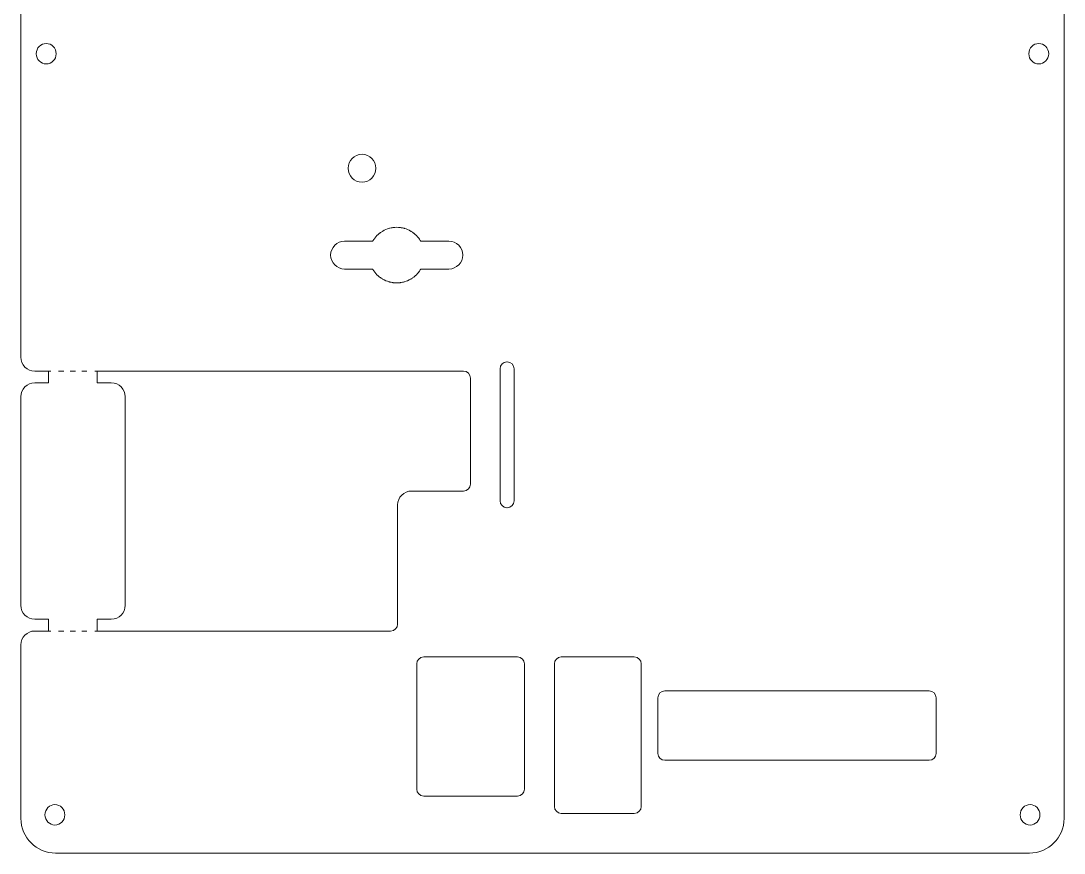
# Model space of a CAD drawing. Header units: inches. Extents: x -20.9 to 23.3, y -6.9 to 3.3.
# Drawn here: x 15.73 to 21.63, y -6.2 to -1.49 of the extents above; entities that cross this region are included whole.
import ezdxf

# ---------------------------------------------------------------- set-up
doc = ezdxf.new("R2010")
doc.units = ezdxf.units.IN
doc.header["$MEASUREMENT"] = 0
doc.layers.add('Layer 1', color=7, linetype='Continuous')

msp = doc.modelspace()

# ---------------------------------------------------------------- linework, layer by layer
at = {"layer": 'Layer 1', "color": 250, "lineweight": 9}
for points in [[(15.8854, -3.4696), (15.8993, -3.4696)], [(15.943, -3.4696), (15.9726, -3.4696)], [(16.0085, -3.4696), (16.038, -3.4696)], [(16.0739, -3.4696), (16.1034, -3.4696)], [(16.1471, -3.4696), (16.161, -3.4696)], [(15.8854, -4.9417), (15.8993, -4.9417)], [(15.943, -4.9417), (15.9726, -4.9417)], [(16.0085, -4.9417), (16.038, -4.9417)], [(16.0739, -4.9417), (16.1034, -4.9417)], [(16.1471, -4.9417), (16.161, -4.9417)]]:
    msp.add_lwpolyline(points, dxfattribs=at)
for points, knots in [([(15.8081, -4.9417), (15.7646, -4.9417), (15.7293, -4.9769), (15.7293, -5.0204), (15.7293, -5.0204), (15.7293, -6.0028), (15.7293, -6.0028), (15.7293, -6.1111), (15.8179, -6.1997), (15.9262, -6.1997), (15.9262, -6.1997), (21.438, -6.1997), (21.438, -6.1997), (21.5462, -6.1997), (21.6348, -6.1111), (21.6348, -6.0028), (21.6348, -6.0028), (21.6348, 2.6586), (21.6348, 2.6586), (21.6348, 2.7668), (21.5462, 2.8554), (21.438, 2.8554), (21.438, 2.8554), (15.9262, 2.8554), (15.9262, 2.8554), (15.8179, 2.8554), (15.7293, 2.7668), (15.7293, 2.6586), (15.7293, 2.6586), (15.7293, -3.3909), (15.7293, -3.3909), (15.7293, -3.4343), (15.7646, -3.4696), (15.8081, -3.4696), (15.8081, -3.4696), (15.8854, -3.4696), (15.8854, -3.4696), (15.8854, -3.4696), (15.8854, -3.5363), (15.8854, -3.5363), (15.8854, -3.5363), (15.8081, -3.5363), (15.8081, -3.5363), (15.7646, -3.5363), (15.7293, -3.5716), (15.7293, -3.6151), (15.7293, -3.6151), (15.7293, -4.7962), (15.7293, -4.7962), (15.7293, -4.8397), (15.7646, -4.8749), (15.8081, -4.8749), (15.8081, -4.8749), (15.8854, -4.8749), (15.8854, -4.8749), (15.8854, -4.8749), (15.8854, -4.9417), (15.8854, -4.9417), (15.8854, -4.9417), (15.8081, -4.9417), (15.8081, -4.9417)], [0, 0, 0, 0, 1, 1, 1, 2, 2, 2, 3, 3, 3, 4, 4, 4, 5, 5, 5, 6, 6, 6, 7, 7, 7, 8, 8, 8, 9, 9, 9, 10, 10, 10, 11, 11, 11, 12, 12, 12, 13, 13, 13, 14, 14, 14, 15, 15, 15, 16, 16, 16, 17, 17, 17, 18, 18, 18, 19, 19, 19, 20, 20, 20, 20]), ([(15.9289, -1.6721), (15.9289, -1.7042), (15.9038, -1.7302), (15.8728, -1.7302), (15.8418, -1.7302), (15.8167, -1.7042), (15.8167, -1.6721), (15.8167, -1.6401), (15.8418, -1.6141), (15.8728, -1.6141), (15.9038, -1.6141), (15.9289, -1.6401), (15.9289, -1.6721)], [0, 0, 0, 0, 1, 1, 1, 2, 2, 2, 3, 3, 3, 4, 4, 4, 4]), ([(21.5474, -1.6721), (21.5474, -1.7042), (21.5223, -1.7302), (21.4913, -1.7302), (21.4603, -1.7302), (21.4352, -1.7042), (21.4352, -1.6721), (21.4352, -1.6401), (21.4603, -1.6141), (21.4913, -1.6141), (21.5223, -1.6141), (21.5474, -1.6401), (21.5474, -1.6721)], [0, 0, 0, 0, 1, 1, 1, 2, 2, 2, 3, 3, 3, 4, 4, 4, 4]), ([(17.6604, -2.2419), (17.6169, -2.2419), (17.5817, -2.2772), (17.5817, -2.3207), (17.5817, -2.3641), (17.6169, -2.3994), (17.6604, -2.3994), (17.7039, -2.3994), (17.7391, -2.3641), (17.7391, -2.3207), (17.7391, -2.2772), (17.7039, -2.2419), (17.6604, -2.2419)], [0, 0, 0, 0, 1, 1, 1, 2, 2, 2, 3, 3, 3, 4, 4, 4, 4]), ([(18.1521, -2.734), (18.1521, -2.734), (17.9931, -2.734), (17.9931, -2.734), (17.9931, -2.734), (17.9931, -2.734), (17.9931, -2.734), (17.9897, -2.7283), (17.9861, -2.7228), (17.9821, -2.7176), (17.9819, -2.7174), (17.9817, -2.7171), (17.9815, -2.7169), (17.9735, -2.7064), (17.9642, -2.697), (17.9538, -2.6889), (17.9533, -2.6885), (17.9528, -2.6881), (17.9523, -2.6877), (17.9478, -2.6843), (17.9431, -2.6811), (17.9382, -2.6781), (17.9372, -2.6776), (17.9363, -2.677), (17.9354, -2.6764), (17.9245, -2.6702), (17.9129, -2.6651), (17.9005, -2.6616), (17.899, -2.6611), (17.8974, -2.6608), (17.8958, -2.6604), (17.8911, -2.6592), (17.8864, -2.6582), (17.8816, -2.6574), (17.8798, -2.6571), (17.878, -2.6568), (17.8762, -2.6566), (17.8698, -2.6558), (17.8634, -2.6553), (17.8568, -2.6553), (17.8502, -2.6553), (17.8438, -2.6558), (17.8374, -2.6566), (17.8356, -2.6568), (17.8338, -2.6571), (17.832, -2.6574), (17.8272, -2.6582), (17.8225, -2.6592), (17.8178, -2.6604), (17.8162, -2.6608), (17.8147, -2.6611), (17.8131, -2.6616), (17.8008, -2.6651), (17.7891, -2.6702), (17.7782, -2.6764), (17.7773, -2.677), (17.7764, -2.6776), (17.7755, -2.6781), (17.7706, -2.6811), (17.7659, -2.6843), (17.7613, -2.6877), (17.7608, -2.6881), (17.7603, -2.6885), (17.7598, -2.6889), (17.7494, -2.697), (17.7401, -2.7064), (17.7321, -2.7169), (17.7319, -2.7171), (17.7317, -2.7174), (17.7316, -2.7176), (17.7276, -2.7228), (17.7239, -2.7283), (17.7206, -2.734), (17.7206, -2.734), (17.7206, -2.734), (17.7206, -2.734), (17.7206, -2.734), (17.5615, -2.734), (17.5615, -2.734), (17.5181, -2.734), (17.4828, -2.7693), (17.4828, -2.8128), (17.4828, -2.8563), (17.5181, -2.8915), (17.5615, -2.8915), (17.5615, -2.8915), (17.7206, -2.8915), (17.7206, -2.8915), (17.7206, -2.8915), (17.7206, -2.8915), (17.7206, -2.8915), (17.7239, -2.8972), (17.7276, -2.9027), (17.7316, -2.908), (17.7317, -2.9082), (17.7319, -2.9084), (17.7321, -2.9087), (17.7401, -2.9191), (17.7494, -2.9285), (17.7598, -2.9367), (17.7603, -2.9371), (17.7608, -2.9374), (17.7613, -2.9378), (17.7659, -2.9413), (17.7706, -2.9445), (17.7755, -2.9474), (17.7764, -2.948), (17.7773, -2.9486), (17.7782, -2.9491), (17.7891, -2.9554), (17.8008, -2.9604), (17.8131, -2.964), (17.8147, -2.9644), (17.8162, -2.9648), (17.8178, -2.9652), (17.8225, -2.9664), (17.8272, -2.9674), (17.832, -2.9681), (17.8338, -2.9684), (17.8356, -2.9687), (17.8374, -2.9689), (17.8438, -2.9697), (17.8502, -2.9703), (17.8568, -2.9703), (17.8634, -2.9703), (17.8698, -2.9697), (17.8762, -2.9689), (17.878, -2.9687), (17.8798, -2.9684), (17.8816, -2.9681), (17.8864, -2.9674), (17.8911, -2.9664), (17.8958, -2.9652), (17.8974, -2.9648), (17.899, -2.9644), (17.9005, -2.964), (17.9129, -2.9604), (17.9245, -2.9554), (17.9354, -2.9491), (17.9363, -2.9486), (17.9372, -2.948), (17.9382, -2.9474), (17.9431, -2.9445), (17.9478, -2.9413), (17.9523, -2.9378), (17.9528, -2.9374), (17.9533, -2.9371), (17.9538, -2.9367), (17.9642, -2.9285), (17.9735, -2.9191), (17.9815, -2.9087), (17.9817, -2.9084), (17.9819, -2.9082), (17.9821, -2.908), (17.9861, -2.9027), (17.9897, -2.8972), (17.9931, -2.8915), (17.9931, -2.8915), (17.9931, -2.8915), (17.9931, -2.8915), (17.9931, -2.8915), (18.1521, -2.8915), (18.1521, -2.8915), (18.1956, -2.8915), (18.2308, -2.8563), (18.2308, -2.8128), (18.2308, -2.7693), (18.1956, -2.734), (18.1521, -2.734)], [0, 0, 0, 0, 1, 1, 1, 2, 2, 2, 3, 3, 3, 4, 4, 4, 5, 5, 5, 6, 6, 6, 7, 7, 7, 8, 8, 8, 9, 9, 9, 10, 10, 10, 11, 11, 11, 12, 12, 12, 13, 13, 13, 14, 14, 14, 15, 15, 15, 16, 16, 16, 17, 17, 17, 18, 18, 18, 19, 19, 19, 20, 20, 20, 21, 21, 21, 22, 22, 22, 23, 23, 23, 24, 24, 24, 25, 25, 25, 26, 26, 26, 27, 27, 27, 28, 28, 28, 29, 29, 29, 30, 30, 30, 31, 31, 31, 32, 32, 32, 33, 33, 33, 34, 34, 34, 35, 35, 35, 36, 36, 36, 37, 37, 37, 38, 38, 38, 39, 39, 39, 40, 40, 40, 41, 41, 41, 42, 42, 42, 43, 43, 43, 44, 44, 44, 45, 45, 45, 46, 46, 46, 47, 47, 47, 48, 48, 48, 49, 49, 49, 50, 50, 50, 51, 51, 51, 52, 52, 52, 53, 53, 53, 54, 54, 54, 55, 55, 55, 56, 56, 56, 56]), ([(18.5211, -4.2037), (18.5211, -4.2254), (18.5034, -4.2431), (18.4817, -4.2431), (18.4817, -4.2431), (18.4811, -4.2431), (18.4811, -4.2431), (18.4594, -4.2431), (18.4417, -4.2254), (18.4417, -4.2037), (18.4417, -4.2037), (18.4417, -3.4563), (18.4417, -3.4563), (18.4417, -3.4346), (18.4594, -3.4169), (18.4811, -3.4169), (18.4811, -3.4169), (18.4817, -3.4169), (18.4817, -3.4169), (18.5034, -3.4169), (18.5211, -3.4346), (18.5211, -3.4563), (18.5211, -3.4563), (18.5211, -4.2037), (18.5211, -4.2037)], [0, 0, 0, 0, 1, 1, 1, 2, 2, 2, 3, 3, 3, 4, 4, 4, 5, 5, 5, 6, 6, 6, 7, 7, 7, 8, 8, 8, 8]), ([(16.161, -4.9417), (16.161, -4.9417), (16.161, -4.8749), (16.161, -4.8749), (16.161, -4.8749), (16.2411, -4.8749), (16.2411, -4.8749), (16.2846, -4.8749), (16.3199, -4.8397), (16.3199, -4.7962), (16.3199, -4.7962), (16.3199, -3.6151), (16.3199, -3.6151), (16.3199, -3.5716), (16.2846, -3.5363), (16.2411, -3.5363), (16.2411, -3.5363), (16.161, -3.5363), (16.161, -3.5363), (16.161, -3.5363), (16.161, -3.4696), (16.161, -3.4696), (16.161, -3.4696), (16.3642, -3.4696), (16.3642, -3.4696), (16.3642, -3.4696), (18.2354, -3.4696), (18.2354, -3.4696), (18.257, -3.4696), (18.2748, -3.4873), (18.2748, -3.509), (18.2748, -3.509), (18.2748, -4.1093), (18.2748, -4.1093), (18.2748, -4.131), (18.257, -4.1487), (18.2354, -4.1487), (18.2354, -4.1487), (17.9406, -4.1487), (17.9406, -4.1487), (17.8971, -4.1487), (17.8619, -4.184), (17.8619, -4.2274), (17.8619, -4.2274), (17.8619, -4.3504), (17.8619, -4.3504), (17.8619, -4.3504), (17.8619, -4.6711), (17.8619, -4.6711), (17.8619, -4.6711), (17.8619, -4.9023), (17.8619, -4.9023), (17.8619, -4.924), (17.8441, -4.9417), (17.8225, -4.9417), (17.8225, -4.9417), (16.161, -4.9417), (16.161, -4.9417)], [0, 0, 0, 0, 1, 1, 1, 2, 2, 2, 3, 3, 3, 4, 4, 4, 5, 5, 5, 6, 6, 6, 7, 7, 7, 8, 8, 8, 9, 9, 9, 10, 10, 10, 11, 11, 11, 12, 12, 12, 13, 13, 13, 14, 14, 14, 15, 15, 15, 16, 16, 16, 17, 17, 17, 18, 18, 18, 19, 19, 19, 19]), ([(17.9701, -5.8367), (17.9701, -5.8584), (17.9878, -5.8761), (18.0095, -5.8761), (18.0095, -5.8761), (18.5401, -5.8761), (18.5401, -5.8761), (18.5618, -5.8761), (18.5795, -5.8584), (18.5795, -5.8367), (18.5795, -5.8367), (18.5795, -5.1281), (18.5795, -5.1281), (18.5795, -5.1064), (18.5618, -5.0887), (18.5401, -5.0887), (18.5401, -5.0887), (18.0095, -5.0887), (18.0095, -5.0887), (17.9878, -5.0887), (17.9701, -5.1064), (17.9701, -5.1281), (17.9701, -5.1281), (17.9701, -5.8367), (17.9701, -5.8367)], [0, 0, 0, 0, 1, 1, 1, 2, 2, 2, 3, 3, 3, 4, 4, 4, 5, 5, 5, 6, 6, 6, 7, 7, 7, 8, 8, 8, 8]), ([(18.7492, -5.935), (18.7492, -5.9567), (18.7669, -5.9744), (18.7885, -5.9744), (18.7885, -5.9744), (19.2018, -5.9744), (19.2018, -5.9744), (19.2235, -5.9744), (19.2412, -5.9567), (19.2412, -5.935), (19.2412, -5.935), (19.2412, -5.1281), (19.2412, -5.1281), (19.2412, -5.1064), (19.2235, -5.0887), (19.2018, -5.0887), (19.2018, -5.0887), (18.7885, -5.0887), (18.7885, -5.0887), (18.7669, -5.0887), (18.7492, -5.1064), (18.7492, -5.1281), (18.7492, -5.1281), (18.7492, -5.935), (18.7492, -5.935)], [0, 0, 0, 0, 1, 1, 1, 2, 2, 2, 3, 3, 3, 4, 4, 4, 5, 5, 5, 6, 6, 6, 7, 7, 7, 8, 8, 8, 8]), ([(20.91, -5.6347), (20.91, -5.6563), (20.8923, -5.674), (20.8706, -5.674), (20.8706, -5.674), (19.3746, -5.674), (19.3746, -5.674), (19.3529, -5.674), (19.3352, -5.6563), (19.3352, -5.6347), (19.3352, -5.6347), (19.3352, -5.3197), (19.3352, -5.3197), (19.3352, -5.2981), (19.3529, -5.2803), (19.3746, -5.2803), (19.3746, -5.2803), (20.8706, -5.2803), (20.8706, -5.2803), (20.8923, -5.2803), (20.91, -5.2981), (20.91, -5.3197), (20.91, -5.3197), (20.91, -5.6347), (20.91, -5.6347)], [0, 0, 0, 0, 1, 1, 1, 2, 2, 2, 3, 3, 3, 4, 4, 4, 5, 5, 5, 6, 6, 6, 7, 7, 7, 8, 8, 8, 8]), ([(15.9781, -5.9825), (15.9781, -6.0145), (15.953, -6.0405), (15.922, -6.0405), (15.8911, -6.0405), (15.8659, -6.0145), (15.8659, -5.9825), (15.8659, -5.9504), (15.8911, -5.9244), (15.922, -5.9244), (15.953, -5.9244), (15.9781, -5.9504), (15.9781, -5.9825)], [0, 0, 0, 0, 1, 1, 1, 2, 2, 2, 3, 3, 3, 4, 4, 4, 4]), ([(21.4982, -5.9825), (21.4982, -6.0145), (21.4731, -6.0405), (21.4421, -6.0405), (21.4111, -6.0405), (21.386, -6.0145), (21.386, -5.9825), (21.386, -5.9504), (21.4111, -5.9244), (21.4421, -5.9244), (21.4731, -5.9244), (21.4982, -5.9504), (21.4982, -5.9825)], [0, 0, 0, 0, 1, 1, 1, 2, 2, 2, 3, 3, 3, 4, 4, 4, 4])]:
    msp.add_open_spline(points, degree=3, knots=knots, dxfattribs=at)

doc.saveas('drawing.dxf')
